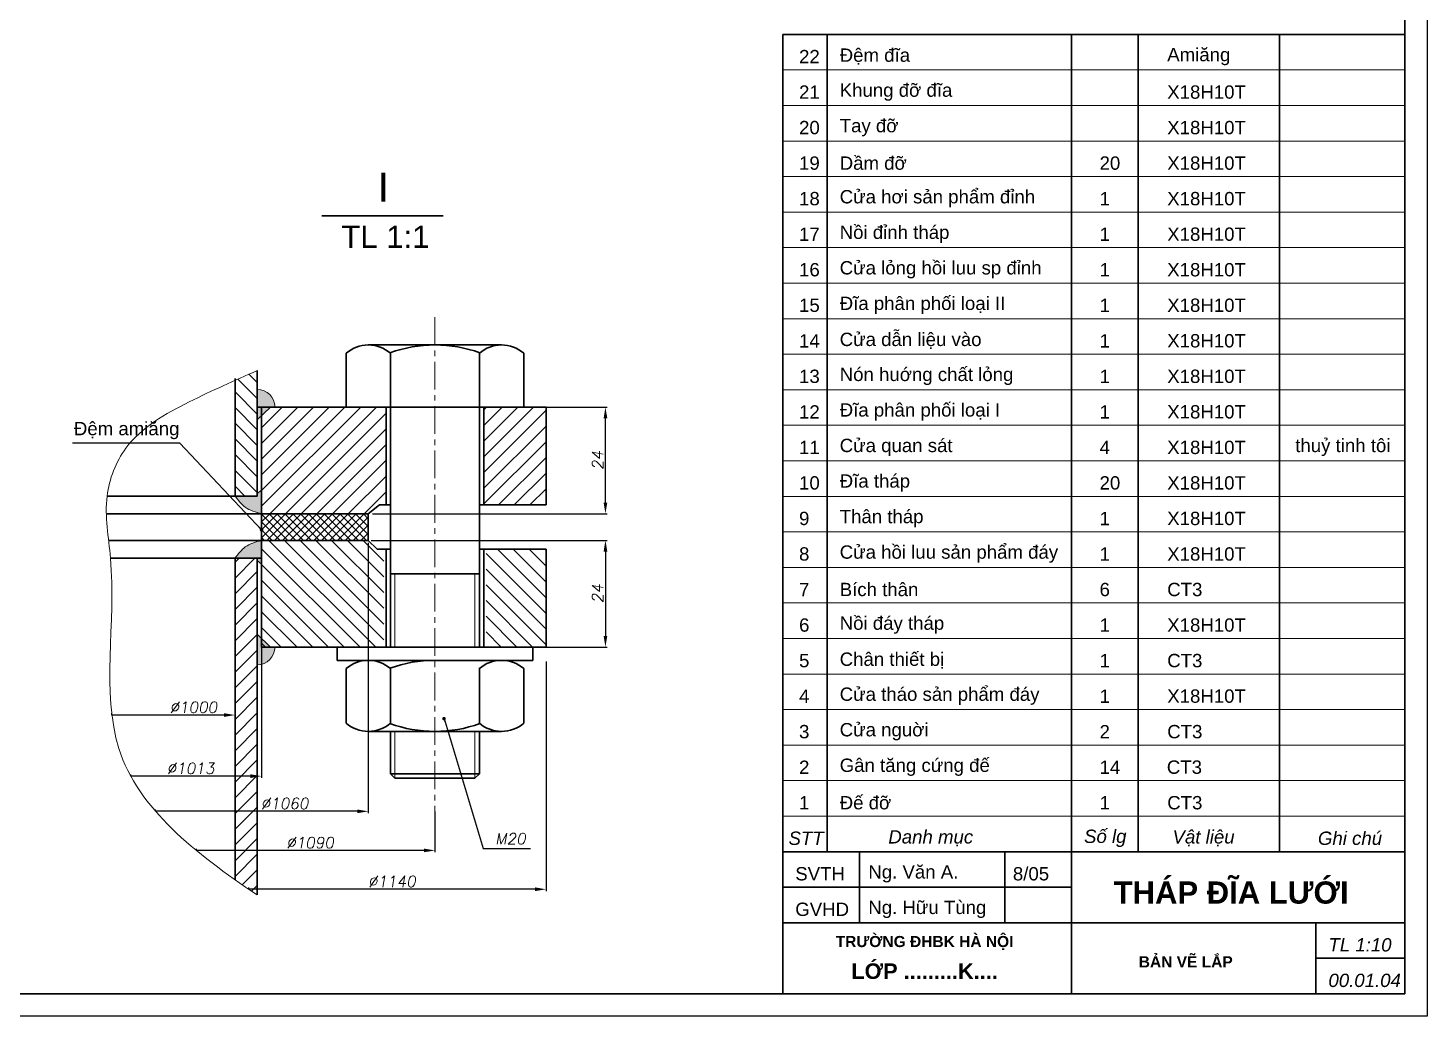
# Model space of a CAD drawing. Header units: inches. Extents: x -9 to 5931, y 0 to 8400.
# Drawn here: x 2782 to 5931, y 0 to 2225 of the extents above; entities that cross this region are included whole.
import ezdxf

# ---------------------------------------------------------------- set-up
doc = ezdxf.new("R2010")
doc.units = ezdxf.units.IN
doc.header["$LTSCALE"] = 50
doc.header["$MEASUREMENT"] = 0
doc.linetypes.add('CENTER', pattern=[2, 1.25, -0.25, 0.25, -0.25])
doc.layers.get('0').update_dxf_attribs({"plot": 0})
for name, color, linetype, lineweight in [('Dam', 2, 'Continuous', 30), ('kthuoc', 3, 'Continuous', 13), ('manh', 4, 'Continuous', 13), ('Tam', 1, 'CENTER', 13)]:
    doc.layers.add(name, color=color, linetype=linetype, lineweight=lineweight)
doc.styles.add('chu2.5', font='txt.shx', dxfattribs={"oblique": 10, "height": 25})
doc.styles.add('chu50', font='VNARIAL.ttf', dxfattribs={"height": 50})
doc.styles.add('chu65', font='VNARIAL.ttf', dxfattribs={"height": 65})
doc.dimstyles.new('kichthuoc2.5', dxfattribs={"dimtxt": 25, "dimasz": 25, "dimexe": 4, "dimexo": 0, "dimgap": 5, "dimtad": 1, "dimtoh": 1, "dimdec": 0, "dimzin": 0, "dimdsep": 46, "dimtxsty": 'chu2.5', "dimcen": 5, "dimclrd": 256, "dimclre": 256, "dimclrt": 256, "dimadec": 0, "dimazin": 0, "dimtfac": 1, "dimtdec": 0, "dimtmove": 0, "dimatfit": 0, "dimfxl": 0, "dimtolj": 1, "dimtzin": 0, "dimarcsym": 0})

# ---------------------------------------------------------------- blocks, each defined once
blk = doc.blocks.new('*D88')
at = {"layer": 'DEFPOINTS', "color": 0}
for p in [(3547.9, 1065.3), (3069.2, 460.9), (3069.2, 460.9)]:
    blk.add_point(p, dxfattribs=at)
at = {"layer": 'kthuoc', "lineweight": -2}
for p, q in [((3547.9, 1065.3), (3547.9, 456.9)), ((3069.2, 460.9), (3069.2, 464.9)), ((3522.9, 460.9), (3069.2, 460.9))]:
    blk.add_line(p, q, dxfattribs=at)
at = {"layer": 'kthuoc'}
blk.add_solid([(3522.9, 465), (3522.9, 456.7), (3547.9, 460.9)], dxfattribs=at)
at = {"layer": 'kthuoc', "insert": (3359.6, 478.4), "char_height": 25, "attachment_point": 5, "style": 'chu2.5'}
blk.add_mtext('\\A1;{\\Ftxt.shx|c1;%%c}1060', dxfattribs=at)
blk = doc.blocks.new('_None')
blk = doc.blocks.new('*D89')
at = {"layer": 'DEFPOINTS', "color": 0}
for p in [(3554.2, 1070.8), (3941.8, 830.8), (4081.6, 830.8)]:
    blk.add_point(p, dxfattribs=at)
at = {"layer": 'kthuoc', "lineweight": -2}
for p, q in [((3554.2, 1070.8), (4085.6, 1070.8)), ((4081.6, 1045.8), (4081.6, 855.8)), ((3941.8, 830.8), (4085.6, 830.8))]:
    blk.add_line(p, q, dxfattribs=at)
at = {"layer": 'kthuoc'}
for points in [[(4077.5, 1045.8), (4085.8, 1045.8), (4081.6, 1070.8)], [(4077.5, 855.8), (4085.8, 855.8), (4081.6, 830.8)]]:
    blk.add_solid(points, dxfattribs=at)
at = {"layer": 'kthuoc', "insert": (4064.1, 950.8), "char_height": 25, "attachment_point": 5, "rotation": 90, "style": 'chu2.5'}
blk.add_mtext('\\A1;24', dxfattribs=at)
blk = doc.blocks.new('*D90')
at = {"layer": 'DEFPOINTS', "color": 0}
for p in [(3947.9, 798), (3278.9, 285.4), (3278.9, 285.4)]:
    blk.add_point(p, dxfattribs=at)
at = {"layer": 'kthuoc', "lineweight": -2}
for p, q in [((3947.9, 798), (3947.9, 281.4)), ((3278.9, 285.4), (3278.9, 289.4)), ((3922.9, 285.4), (3278.9, 285.4))]:
    blk.add_line(p, q, dxfattribs=at)
at = {"layer": 'kthuoc'}
blk.add_solid([(3922.9, 289.6), (3922.9, 281.2), (3947.9, 285.4)], dxfattribs=at)
at = {"layer": 'kthuoc', "insert": (3600.9, 302.9), "char_height": 25, "attachment_point": 5, "style": 'chu2.5'}
blk.add_mtext('\\A1;{\\Ftxt.shx|c1;%%c}1140', dxfattribs=at)
blk = doc.blocks.new('*D91')
at = {"layer": 'DEFPOINTS', "color": 0}
for p in [(3697.9, 460.2), (3160.9, 372.8), (3160.9, 372.8)]:
    blk.add_point(p, dxfattribs=at)
at = {"layer": 'kthuoc', "lineweight": -2}
for p, q in [((3697.9, 460.2), (3697.9, 368.8)), ((3160.9, 372.8), (3160.9, 376.8)), ((3672.9, 372.8), (3160.9, 372.8))]:
    blk.add_line(p, q, dxfattribs=at)
at = {"layer": 'kthuoc'}
blk.add_solid([(3672.9, 377), (3672.9, 368.7), (3697.9, 372.8)], dxfattribs=at)
at = {"layer": 'kthuoc', "insert": (3416.9, 390.3), "char_height": 25, "attachment_point": 5, "style": 'chu2.5'}
blk.add_mtext('\\A1;{\\Ftxt.shx|c1;%%c}1090', dxfattribs=at)
blk = doc.blocks.new('*D92')
at = {"layer": 'DEFPOINTS', "color": 0}
for p in [(3307.6, 840.8), (3013.3, 540.1), (3013.3, 540.1)]:
    blk.add_point(p, dxfattribs=at)
at = {"layer": 'kthuoc', "lineweight": -2}
for p, q in [((3307.6, 840.8), (3307.6, 536.1)), ((3013.3, 540.1), (3013.3, 544.1)), ((3282.6, 540.1), (3013.3, 540.1))]:
    blk.add_line(p, q, dxfattribs=at)
at = {"layer": 'kthuoc'}
blk.add_solid([(3282.6, 544.3), (3282.6, 536), (3307.6, 540.1)], dxfattribs=at)
at = {"layer": 'kthuoc', "insert": (3148, 557.6), "char_height": 25, "attachment_point": 5, "style": 'chu2.5'}
blk.add_mtext('\\A1;%%c1013', dxfattribs=at)
blk = doc.blocks.new('*D93')
at = {"layer": 'DEFPOINTS', "color": 0}
for p in [(3247.9, 828.7), (2970.8, 677.6), (2970.8, 677.6)]:
    blk.add_point(p, dxfattribs=at)
at = {"layer": 'kthuoc', "lineweight": -2}
for p, q in [((3247.9, 828.7), (3247.9, 673.6)), ((2970.8, 677.6), (2970.8, 681.6)), ((3222.9, 677.6), (2970.8, 677.6))]:
    blk.add_line(p, q, dxfattribs=at)
at = {"layer": 'kthuoc'}
blk.add_solid([(3222.9, 681.8), (3222.9, 673.4), (3247.9, 677.6)], dxfattribs=at)
at = {"layer": 'kthuoc', "insert": (3154.2, 695.1), "char_height": 25, "attachment_point": 5, "style": 'chu2.5'}
blk.add_mtext('\\A1;%%c1000', dxfattribs=at)
blk = doc.blocks.new('*D94')
at = {"layer": 'DEFPOINTS', "color": 0}
for p in [(3941.8, 1370.8), (4081.6, 1370.8), (3557.2, 1130.8)]:
    blk.add_point(p, dxfattribs=at)
at = {"layer": 'kthuoc', "lineweight": -2}
for p, q in [((3941.8, 1370.8), (4085.6, 1370.8)), ((4081.6, 1155.8), (4081.6, 1345.8)), ((3557.2, 1130.8), (4085.6, 1130.8))]:
    blk.add_line(p, q, dxfattribs=at)
at = {"layer": 'kthuoc'}
for points in [[(4077.5, 1345.8), (4085.8, 1345.8), (4081.6, 1370.8)], [(4077.5, 1155.8), (4085.8, 1155.8), (4081.6, 1130.8)]]:
    blk.add_solid(points, dxfattribs=at)
at = {"layer": 'kthuoc', "insert": (4064.1, 1250.8), "char_height": 25, "attachment_point": 5, "rotation": 90, "style": 'chu2.5'}
blk.add_mtext('\\A1;24', dxfattribs=at)

msp = doc.modelspace()

# ---------------------------------------------------------------- hatches: boundary and pattern name
at = {"layer": 'kthuoc'}
h = msp.add_hatch(dxfattribs=at)
h.set_pattern_fill('ANSI31', color=256, scale=200, angle=90, style=0)
h.set_pattern_definition([(135, (-4152.297, -4063.872), (-17.67767, -17.67767), [])])
edge = h.paths.add_edge_path()
edge.add_line((3247.9, 1170.8), (3297.9, 1170.8))
edge.add_line((3297.9, 1170.8), (3297.9, 1453.2))
edge.add_spline(control_points=[(3297.9, 1453.2), (3281.3, 1445.8), (3264.6, 1438.5), (3247.9, 1431)], knot_values=[0, 0, 0, 0, 55.137176, 55.137176, 55.137176, 55.137176], degree=3, periodic=0)
edge.add_line((3247.9, 1431), (3247.9, 1170.8))
h = msp.add_hatch(color=256, dxfattribs=at)
h.paths.add_polyline_path([(3307.6, 1370.8), (3307.6, 1351.5), (3327.6, 1370.8)])
h.paths.add_polyline_path([(3307.6, 1370.8), (3297.9, 1370.8), (3297.9, 1342.2), (3307.6, 1351.5)])
h.paths.add_polyline_path([(3337.9, 1370.8, 0.414214), (3297.9, 1410.8), (3297.9, 1370.8)])
h = msp.add_hatch(dxfattribs=at)
h.set_pattern_fill('ANSI31', color=256, scale=200, style=0)
h.set_pattern_definition([(45, (-4152.297, -3837.362), (-17.67767, 17.67767), [])])
h.paths.add_polyline_path([(3547.9, 1130.8), (3572.9, 1150.8), (3587.9, 1150.8), (3587.9, 1370.8), (3327.6, 1370.8), (3307.6, 1351.5), (3307.6, 1130.8)])
h.paths.add_polyline_path([(3807.9, 1150.8), (3947.9, 1150.8), (3947.9, 1370.8), (3807.9, 1370.8)])
h = msp.add_hatch(color=256, dxfattribs=at)
edge = h.paths.add_edge_path()
edge.add_line((3307.6, 1183.9), (3297.9, 1176.1))
edge.add_line((3297.9, 1176.1), (3297.9, 1170.8))
edge.add_line((3297.9, 1170.8), (3247.9, 1170.8))
edge.add_spline(control_points=[(3247.9, 1170.8), (3254.9, 1161.4), (3269.9, 1141.1), (3294.4, 1134.4), (3307.6, 1130.8)], knot_values=[0, 0, 0, 0, 34.094787, 73.730614, 73.730614, 73.730614, 73.730614], degree=3, periodic=0)
edge.add_line((3307.6, 1130.8), (3307.6, 1183.9))
h = msp.add_hatch(dxfattribs=at)
h.set_pattern_fill('ANSI37', color=256, scale=100, angle=90, style=0)
h.set_pattern_definition([(135, (-4152.297, -3837.362), (-8.838835, -8.838835), []), (225, (-4152.297, -3837.362), (8.838835, -8.838835), [])])
h.paths.add_polyline_path([(3547.9, 1070.8), (3547.9, 1130.8), (3307.6, 1130.8), (3307.6, 1070.8)])
h = msp.add_hatch(color=256, dxfattribs=at)
edge = h.paths.add_edge_path()
edge.add_line((3307.6, 1017.7), (3297.9, 1025.5))
edge.add_line((3297.9, 1025.5), (3297.9, 1030.8))
edge.add_line((3297.9, 1030.8), (3247.9, 1030.8))
edge.add_spline(control_points=[(3247.9, 1030.8), (3254.9, 1040.2), (3269.9, 1060.5), (3294.4, 1067.2), (3307.6, 1070.8)], knot_values=[0, 0, 0, 0, 34.094787, 73.730614, 73.730614, 73.730614, 73.730614], degree=3, periodic=0)
edge.add_line((3307.6, 1070.8), (3307.6, 1017.7))
h = msp.add_hatch(dxfattribs=at)
h.set_pattern_fill('ANSI31', color=256, scale=200, angle=90, style=0)
h.set_pattern_definition([(135, (-4152.297, -3827.362), (-17.67767, -17.67767), [])])
h.paths.add_polyline_path([(3307.6, 1070.8), (3307.6, 831.5), (3582.9, 830.8), (3582.9, 1050.8), (3567.9, 1050.8), (3547.9, 1070.8)])
h.paths.add_polyline_path([(3947.9, 1050.8), (3812.9, 1050.8), (3812.9, 830.8), (3947.9, 830.8)])
h = msp.add_hatch(dxfattribs=at)
h.set_pattern_fill('ANSI31', color=256, scale=200, style=0)
h.set_pattern_definition([(45, (-84.357, -118.737), (-17.67767, 17.67767), [])])
edge = h.paths.add_edge_path()
edge.add_line((3297.9, 1030.8), (3247.9, 1030.8))
edge.add_line((3247.9, 1030.8), (3247.9, 306.9))
edge.add_spline(control_points=[(3247.9, 306.9), (3264.3, 295.3), (3281, 283.9), (3297.9, 272.5)], knot_values=[1434.665521, 1434.665521, 1434.665521, 1434.665521, 1490.053728, 1490.053728, 1490.053728, 1490.053728], degree=3, periodic=0)
edge.add_line((3297.9, 272.5), (3297.9, 1030.8))
h.paths.add_polyline_path([(3229.8, 497.1), (3367.3, 497.1), (3367.3, 459.6), (3229.8, 459.6)], flags=9)
h = msp.add_hatch(color=256, dxfattribs=at)
h.paths.add_polyline_path([(3327.6, 830.8), (3307.6, 830.8), (3307.6, 850.1)])
h.paths.add_polyline_path([(3307.6, 830.8), (3297.9, 830.8), (3297.9, 859.4), (3307.6, 850.1)])
h.paths.add_polyline_path([(3297.9, 790.8), (3297.9, 830.8), (3337.9, 830.8, -0.414214)])

# ---------------------------------------------------------------- linework, layer by layer
msp.add_lwpolyline([(-9.2, 0), (-9.2, 8400), (5930.8, 8400), (5930.8, 0), (-9.2, 0)], close=True)
at = {"layer": 'Dam'}
for p, q in [((5880.8, 8350), (5880.8, 50)), ((4480.8, 2210), (4480.8, 50)), ((5880.8, 2210), (4480.8, 2210)), ((4580.8, 2210), (4580.8, 370)), ((5130.8, 2210), (5130.8, 50)), ((5280.8, 2210), (5280.8, 370)), ((5598.9, 2210), (5598.9, 370)), ((3443.6, 1801.4), (3716.3, 1801.4)), ((3497.9, 1370.8), (3497.9, 1492.2)), ((3697.9, 1510.8), (3547.9, 1510.8)), ((3597.9, 1370.8), (3597.9, 1493.7)), ((3697.9, 1510.8), (3847.9, 1510.8)), ((3797.9, 1370.8), (3797.9, 1493.7)), ((3897.9, 1492.2), (3897.9, 1370.8)), ((3297.9, 1453.2), (3297.9, 1170.8)), ((3247.9, 1435), (3247.9, 1170.8)), ((3297.9, 1370.8), (3947.9, 1370.8)), ((3327.6, 1370.8), (3297.9, 1342.2)), ((3307.6, 1370.8), (3307.6, 830.8)), ((3587.9, 1370.8), (3587.9, 1150.8)), ((3597.9, 830.8), (3597.9, 1370.8)), ((3797.9, 830.8), (3797.9, 1370.8)), ((3807.9, 1370.8), (3807.9, 1150.8)), ((3947.9, 1370.8), (3947.9, 1150.8)), ((2959.9, 1170.8), (3297.9, 1170.8)), ((3547.9, 1130.8), (3572.9, 1150.8)), ((3572.9, 1150.8), (3597.9, 1150.8)), ((3797.9, 1150.8), (3947.9, 1150.8)), ((2959.9, 1130.8), (3547.9, 1130.8)), ((3547.9, 1130.8), (3547.9, 1070.8)), ((2963.4, 1070.8), (3547.9, 1070.8)), ((3547.9, 1070.8), (3567.9, 1050.8)), ((3567.9, 1050.8), (3597.9, 1050.8)), ((3587.9, 1050.8), (3587.9, 830.8)), ((3797.9, 1050.8), (3947.9, 1050.8)), ((3807.9, 1050.8), (3807.9, 830.8)), ((3947.9, 1050.8), (3947.9, 830.8)), ((2967.5, 1030.8), (3307.6, 1030.8)), ((3247.9, 1030.8), (3247.9, 306.9)), ((3297.9, 1030.8), (3297.9, 272.5)), ((3797.9, 995.4), (3597.9, 995.4)), ((3327.6, 830.8), (3297.9, 859.4)), ((3947.9, 830.8), (3307.6, 830.8)), ((3697.9, 800.8), (3547.9, 800.8)), ((3697.9, 800.8), (3847.9, 800.8)), ((3497.9, 659.5), (3497.9, 782.2)), ((3597.9, 658), (3597.9, 783.7)), ((3797.9, 658), (3797.9, 783.7)), ((3897.9, 782.2), (3897.9, 659.5)), ((3547.9, 640.8), (3847.9, 640.8)), ((3597.9, 545.4), (3597.9, 640.8)), ((3797.9, 545.4), (3797.9, 640.8)), ((3597.9, 545.4), (3697.9, 545.4)), ((3597.9, 545.4), (3607.9, 535.4)), ((3607.9, 535.4), (3697.9, 535.4)), ((3797.9, 545.4), (3697.9, 545.4)), ((3787.9, 535.4), (3697.9, 535.4)), ((3797.9, 545.4), (3787.9, 535.4)), ((5880.8, 370), (4480.8, 370)), ((4653.4, 370), (4653.4, 210)), ((4980.8, 370), (4980.8, 210)), ((5130.8, 290), (4480.8, 290)), ((5880.8, 210), (4480.8, 210)), ((5680.8, 210), (5680.8, 50)), ((5880.8, 130), (5680.8, 130)), ((240.8, 50), (4480.8, 50)), ((5880.8, 50), (4480.8, 50))]:
    msp.add_line(p, q, dxfattribs=at)
msp.add_lwpolyline([(3947.9, 830.8), (3477.9, 830.8), (3477.9, 800.8), (3917.9, 800.8), (3917.9, 830.8)], dxfattribs=at)
for centre, radius, start, end in [((3547.9, 1434.4), 76.4, 90, 130.8824), ((3547.9, 1434.4), 76.4, 49.1176, 90), ((3697.9, 1210.8), 300, 90, 109.7203), ((3697.9, 1210.8), 300, 70.2797, 90), ((3847.9, 1434.4), 76.4, 90, 130.8824), ((3847.9, 1434.4), 76.4, 49.1176, 90), ((3547.9, 724.4), 76.4, 90, 130.8824), ((3547.9, 724.4), 76.4, 49.1176, 90), ((3697.9, 500.8), 300, 90, 109.7203), ((3847.9, 724.4), 76.4, 90, 130.8824), ((3847.9, 724.4), 76.4, 49.1176, 90), ((3547.9, 717.2), 76.4, 229.1176, 270), ((3547.9, 717.2), 76.4, 270, 310.8824), ((3697.9, 940.8), 300, 250.2797, 270), ((3697.9, 940.8), 300, 270, 289.7203), ((3847.9, 717.2), 76.4, 229.1176, 270), ((3847.9, 717.2), 76.4, 270, 310.8824)]:
    msp.add_arc(centre, radius, start, end, dxfattribs=at)
at = {"layer": 'kthuoc'}
for p, q in [((3297.9, 1176.1), (3307.6, 1183.9)), ((3297.9, 1025.5), (3307.6, 1017.7))]:
    msp.add_line(p, q, dxfattribs=at)
for centre, start, end in [((3297.9, 1370.8), 0, 90), ((3297.9, 830.8), 270, 0)]:
    msp.add_arc(centre, 40, start, end, dxfattribs=at)
msp.add_open_spline([(3297.9, 1453.2), (3247, 1430.7), (3142.8, 1384.7), (3002, 1306.2), (2946.7, 1162.6), (2991.3, 936.9), (2910.2, 559.9), (3157.7, 367.1), (3297.9, 272.5)], degree=3, knots=[0, 0, 0, 0, 168.559787, 344.848017, 460.811429, 601.017766, 1030.151487, 1490.053728, 1490.053728, 1490.053728, 1490.053728], dxfattribs=at)
for points in [[(3247.9, 1170.8), (3270.8, 1145.6), (3307.6, 1130.8)], [(3247.9, 1030.8), (3270.8, 1056.1), (3307.6, 1070.8)]]:
    msp.add_spline(points, degree=3, dxfattribs=at)
at = {"layer": 'manh'}
for p, q in [((5880.8, 2130), (4480.8, 2130)), ((5880.8, 2050), (4480.8, 2050)), ((5880.8, 1970), (4480.8, 1970)), ((5880.8, 1970), (4480.8, 1970)), ((5880.8, 1890), (4480.8, 1890)), ((5880.8, 1810), (4480.8, 1810)), ((5880.8, 1730), (4480.8, 1730)), ((5880.8, 1650), (4480.8, 1650)), ((5880.8, 1570), (4480.8, 1570)), ((5880.8, 1490), (4480.8, 1490)), ((5880.8, 1410), (4480.8, 1410)), ((5880.8, 1330), (4480.8, 1330)), ((5880.8, 1250), (4480.8, 1250)), ((5880.8, 1170), (4480.8, 1170)), ((5880.8, 1090), (4480.8, 1090)), ((5880.8, 1010), (4480.8, 1010)), ((5880.8, 930), (4480.8, 930)), ((5880.8, 850), (4480.8, 850)), ((5880.8, 770), (4480.8, 770)), ((5880.8, 690), (4480.8, 690)), ((5880.8, 610), (4480.8, 610)), ((5880.8, 530), (4480.8, 530)), ((5880.8, 450), (4480.8, 450))]:
    msp.add_line(p, q, dxfattribs=at)
at = {"layer": 'manh', "linetype": 'ByBlock'}
for p, q in [((3607.9, 830.8), (3607.9, 995.4)), ((3787.9, 830.8), (3787.9, 995.4)), ((3607.9, 535.4), (3607.9, 640.8)), ((3787.9, 535.4), (3787.9, 640.8))]:
    msp.add_line(p, q, dxfattribs=at)
at = {"layer": 'Tam', "linetype": 'CENTER'}
msp.add_line((3697.9, 1573.1), (3697.9, 460.2), dxfattribs=at)

# ---------------------------------------------------------------- texts
at = {"layer": 'kthuoc'}
for s, insert, char_height, width, attachment_point, style in [('I', (3581.8, 1866.1), 65, 383.94, 5, 'chu65'), ('TL 1:1', (3487.4, 1779.5), 50, 530.059, 1, 'chu50')]:
    msp.add_mtext(s, dxfattribs=dict(at, insert=insert, char_height=char_height, width=width, attachment_point=attachment_point, style=style))
at = {"layer": 'kthuoc', "insert": (3833.6, 411.7), "char_height": 25, "attachment_point": 1, "style": 'chu2.5'}
msp.add_mtext('\\A1;M20', dxfattribs=at)
at = {"layer": 'manh'}
for s, insert, char_height, width, attachment_point in [('{\\f.VnArial|b0|i0|c0|p34;22}', (4517.4, 2160.1), 30, 187.104, 4), ('{\\f.VnArial|b0|i0|c0|p34;§Öm ®Üa}', (4608.9, 2160.1), 30, 525.069, 4), ('{\\f.VnArial|b0|i0|c0|p34;Ami¨ng}', (5346.1, 2160.1), 30, 187.104, 4), ('{\\f.VnArial|b0|i0|c0|p34;21}', (4517.4, 2080.1), 30, 187.104, 4), ('{\\f.VnArial|b0|i0|c0|p34;Khung ®ì ®Üa}', (4608.9, 2080.1), 30, 525.069, 4), ('{\\f.VnArial|b0|i0|c0|p34;X18H10T}', (5346.1, 2080.1), 30, 187.104, 4), ('{\\f.VnArial|b0|i0|c0|p34;20}', (4517.4, 2000.1), 30, 187.104, 4), ('{\\f.VnArial|b0|i0|c0|p34;Tay ®ì}', (4608.9, 2000.1), 30, 525.069, 4), ('{\\f.VnArial|b0|i0|c0|p34;X18H10T}', (5346.1, 2000.1), 30, 187.104, 4), ('{\\f.VnArial|b0|i0|c0|p34; }', (5193.8, 2000.1), 30, 187.104, 4), ('{\\f.VnArial|b0|i0|c0|p34;19}', (4517.4, 1920.1), 30, 187.104, 4), ('{\\f.VnArial|b0|i0|c0|p34;DÇm ®ì}', (4608.9, 1920.1), 30, 525.069, 4), ('{\\f.VnArial|b0|i0|c0|p34;20}', (5193.8, 1920.1), 30, 187.104, 4), ('{\\f.VnArial|b0|i0|c0|p34;X18H10T}', (5346.1, 1920.1), 30, 187.104, 4), ('{\\f.VnArial|b0|i0|c0|p34; }', (5193.8, 1920.1), 30, 187.104, 4), ('{\\f.VnArial|b0|i0|c0|p34;Cöa h¬i s¶n phÈm ®Ønh}', (4608.9, 1840.1), 30, 525.069, 4), ('{\\f.VnArial|b0|i0|c0|p34;18}', (4517.4, 1840.1), 30, 187.104, 4), ('{\\f.VnArial|b0|i0|c0|p34; }', (5193.8, 1840.1), 30, 187.104, 4), ('{\\f.VnArial|b0|i0|c0|p34;1}', (5193.8, 1840.1), 30, 187.104, 4), ('{\\f.VnArial|b0|i0|c0|p34;X18H10T}', (5346.1, 1840.1), 30, 187.104, 4), ('{\\f.VnArial|b0|i0|c0|p34;17}', (4517.4, 1760.1), 30, 187.104, 4), ('{\\f.VnArial|b0|i0|c0|p34;Nåi ®Ønh th¸p}', (4608.9, 1760.1), 30, 634.857, 4), ('{\\f.VnArial|b0|i0|c0|p34;1}', (5193.8, 1760.1), 30, 187.104, 4), ('{\\f.VnArial|b0|i0|c0|p34;X18H10T}', (5346.1, 1760.1), 30, 187.104, 4), ('{\\f.VnArial|b0|i0|c0|p34;Cöa láng håi luu sp ®Ønh}', (4608.9, 1680.1), 30, 491.789, 4), ('{\\f.VnArial|b0|i0|c0|p34;16}', (4517.4, 1680.1), 30, 187.104, 4), ('{\\f.VnArial|b0|i0|c0|p34;1}', (5193.8, 1680.1), 30, 187.104, 4), ('{\\f.VnArial|b0|i0|c0|p34;X18H10T}', (5346.1, 1680.1), 30, 187.104, 4), ('{\\f.VnArial|b0|i0|c0|p34;15}', (4517.4, 1600.1), 30, 187.104, 4), ('{\\f.VnArial|b0|i0|c0|p34;§Üa ph©n phèi lo¹i II}', (4608.9, 1600.1), 30, 412, 4), ('{\\f.VnArial|b0|i0|c0|p34;1}', (5193.8, 1600.1), 30, 187.104, 4), ('{\\f.VnArial|b0|i0|c0|p34;X18H10T}', (5346.1, 1600.1), 30, 187.104, 4), ('{\\f.VnArial|b0|i0|c0|p34;Cöa dÉn liÖu vµo}', (4608.9, 1520.1), 30, 342.593, 4), ('{\\f.VnArial|b0|i0|c0|p34;14}', (4517.4, 1520.1), 30, 187.104, 4), ('{\\f.VnArial|b0|i0|c0|p34;1}', (5193.8, 1520.1), 30, 187.104, 4), ('{\\f.VnArial|b0|i0|c0|p34;X18H10T}', (5346.1, 1520.1), 30, 187.104, 4), ('{\\f.VnArial|b0|i0|c0|p34;13}', (4517.4, 1440.1), 30, 187.104, 4), ('{\\f.VnArial|b0|i0|c0|p34;Nãn huíng chÊt láng}', (4608.9, 1440.1), 30, 462, 4), ('{\\f.VnArial|b0|i0|c0|p34;1}', (5193.8, 1440.1), 30, 187.104, 4), ('{\\f.VnArial|b0|i0|c0|p34;X18H10T}', (5346.1, 1440.1), 30, 187.104, 4), ('{\\f.VnArial|b0|i0|c0|p34;12}', (4517.4, 1360.1), 30, 187.104, 4), ('{\\f.VnArial|b0|i0|c0|p34;§Üa ph©n phèi lo¹i I}', (4608.9, 1360.1), 30, 462, 4), ('{\\f.VnArial|b0|i0|c0|p34;1}', (5193.8, 1360.1), 30, 187.104, 4), ('{\\f.VnArial|b0|i0|c0|p34;X18H10T}', (5346.1, 1360.1), 30, 187.104, 4), ('{\\f.VnArial|b0|i0|c0|p34;§Öm ami¨ng}', (2885.2, 1318.1), 30, 377.592, 4), ('{\\f.VnArial|b0|i0|c0|p34;11}', (4517.4, 1280.1), 30, 187.104, 4), ('{\\f.VnArial|b0|i0|c0|p34;Cöa quan s¸t}', (4608.9, 1280.1), 30, 361.481, 4), ('{\\f.VnArial|b0|i0|c0|p34;4}', (5193.8, 1280.1), 30, 187.104, 4), ('{\\f.VnArial|b0|i0|c0|p34;X18H10T}', (5346.1, 1280.1), 30, 187.104, 4), ('{\\f.VnArial|b0|i0|c0|p34;thuû tinh t«i}', (5634.2, 1280.1), 30, 337, 4), ('{\\f.VnArial|b0|i0|c0|p34;10}', (4517.4, 1200.1), 30, 187.104, 4), ('\\pt59.9444;{\\f.VnArial|b0|i0|c0|p34;§Üa th¸p}', (4608.9, 1200.1), 30, 187.104, 4), ('{\\f.VnArial|b0|i0|c0|p34;20}', (5193.8, 1200.1), 30, 187.104, 4), ('{\\f.VnArial|b0|i0|c0|p34;X18H10T}', (5346.1, 1200.1), 30, 187.104, 4), ('{\\f.VnArial|b0|i0|c0|p34;9}', (4517.4, 1120.1), 30, 187.104, 4), ('{\\f.VnArial|b0|i0|c0|p34;Th©n th¸p}', (4608.9, 1120.1), 30, 306.938, 4), ('{\\f.VnArial|b0|i0|c0|p34;1}', (5193.8, 1120.1), 30, 187.104, 4), ('{\\f.VnArial|b0|i0|c0|p34;X18H10T}', (5346.1, 1120.1), 30, 187.104, 4), ('{\\f.VnArial|b0|i0|c0|p34;8}', (4517.4, 1040.1), 30, 187.104, 4), ('{\\f.VnArial|b0|i0|c0|p34;Cöa håi luu s¶n phÈm ®¸y}', (4608.9, 1040.1), 30, 512.571, 4), ('{\\f.VnArial|b0|i0|c0|p34;1}', (5193.8, 1040.1), 30, 187.104, 4), ('{\\f.VnArial|b0|i0|c0|p34;X18H10T}', (5346.1, 1040.1), 30, 187.104, 4), ('{\\f.VnArial|b0|i0|c0|p34;BÝch th©n}', (4608.9, 960.1), 30, 187.104, 4), ('{\\f.VnArial|b0|i0|c0|p34;7}', (4517.4, 960.1), 30, 187.104, 4), ('{\\f.VnArial|b0|i0|c0|p34; }', (5193.8, 960.1), 30, 187.104, 4), ('{\\f.VnArial|b0|i0|c0|p34;6}', (5193.8, 960.1), 30, 187.104, 4), ('{\\f.VnArial|b0|i0|c0|p34;CT3}', (5346.1, 960.1), 30, 187.104, 4), ('{\\f.VnArial|b0|i0|c0|p34;6}', (4517.4, 880.1), 30, 187.104, 4), ('{\\f.VnArial|b0|i0|c0|p34;Nåi ®¸y th¸p}', (4608.9, 880.1), 30, 361.481, 4), ('{\\f.VnArial|b0|i0|c0|p34;1}', (5193.8, 880.1), 30, 187.104, 4), ('{\\f.VnArial|b0|i0|c0|p34;X18H10T}', (5346.1, 880.1), 30, 187.104, 4), ('{\\f.VnArial|b0|i0|c0|p34;Ch©n thiÕt bÞ}', (4608.9, 800.1), 30, 525.069, 4), ('{\\f.VnArial|b0|i0|c0|p34;5}', (4517.4, 800.1), 30, 187.104, 4), ('{\\f.VnArial|b0|i0|c0|p34;1}', (5193.8, 800.1), 30, 187.104, 4), ('{\\f.VnArial|b0|i0|c0|p34;CT3}', (5346.1, 800.1), 30, 187.104, 4), ('{\\f.VnArial|b0|i0|c0|p34;4}', (4517.4, 720.1), 30, 187.104, 4), ('\\pt360;{\\f.VnArial|b0|i0|c0|p34;Cöa th¸o s¶n phÈm ®¸y}', (4608.9, 720.1), 30, 461.6, 4), ('{\\f.VnArial|b0|i0|c0|p34;1}', (5193.8, 720.1), 30, 187.104, 4), ('{\\f.VnArial|b0|i0|c0|p34;X18H10T}', (5346.1, 720.1), 30, 187.104, 4), ('{\\f.VnArial|b0|i0|c0|p34;Cöa nguêi}', (4608.9, 640.1), 30, 499.5, 4), ('{\\f.VnArial|b0|i0|c0|p34;3}', (4517.4, 640.1), 30, 187.104, 4), ('{\\f.VnArial|b0|i0|c0|p34;2}', (5193.8, 640.1), 30, 187.104, 4), ('{\\f.VnArial|b0|i0|c0|p34;CT3}', (5346.1, 640.1), 30, 187.104, 4), ('{\\f.VnArial|b0|i0|c0|p34;2}', (4517.4, 560.1), 30, 187.104, 4), ('{\\f.VnArial|b0|i0|c0|p34;G©n t¨ng cøng ®Õ}', (4608.9, 560.1), 30, 525.069, 4), ('{\\f.VnArial|b0|i0|c0|p34;14}', (5193.8, 560.1), 30, 187.104, 4), ('{\\f.VnArial|b0|i0|c0|p34;CT3}', (5345.2, 560.1), 30, 187.104, 4), ('{\\f.VnArial|b0|i0|c0|p34;1}', (4517.4, 480.1), 30, 187.104, 4), ('{\\f.VnArial|b0|i0|c0|p34;§Õ ®ì}', (4608.9, 480.1), 30, 468, 4), ('{\\f.VnArial|b0|i0|c0|p34;1}', (5193.8, 480.1), 30, 187.104, 4), ('{\\f.VnArial|b0|i0|c0|p34;CT3}', (5346.1, 480.1), 30, 187.104, 4), ('{\\f.VnArial|b0|i1|c0|p34;STT}', (4493.7, 400.1), 30, 187.104, 4), ('{\\f.VnArial|b0|i1|c0|p34;Danh môc}', (4718.3, 400.1), 30, 295.086, 4), ('{\\f.VnArial|b0|i1|c0|p34;Danh môc}', (4718.3, 400.1), 30, 295.086, 4), ('{\\f.VnArial|b0|i1|c0|p34;Sè lg}', (5158.9, 400.1), 30, 187.104, 4), ('{\\f.VnArial|b0|i1|c0|p34;Sè lg}', (5158.9, 400.1), 30, 187.104, 4), ('{\\f.VnArial|b0|i1|c0|p34;VËt liÖu}', (5358, 400.1), 30, 187.104, 4), ('{\\f.VnArial|b0|i1|c0|p34;VËt liÖu}', (5358, 400.1), 30, 187.104, 4), ('{\\f.VnArial|b0|i1|c0|p34;Ghi chó}', (5685.3, 400.1), 30, 187.104, 4), ('{\\f.VnArial|b0|i0|c0|p34;SVTH}', (4508.9, 320.1), 30, 187.104, 4), ('{\\f.VnArial|b0|i0|c0|p34;Ng. V¨n A.}', (4673.3, 320.1), 30, 272.762, 4), ('{\\f.VnArial|b0|i0|c0|p34;8/05}', (4998.7, 320.1), 30, 272.762, 4), ('{\\f.VnArialH|b1|i0|c0|p34;Th¸p ®Üa l¦íi}', (5489.9, 277.7), 50, 599.767, 5), ('{\\f.VnArial|b0|i0|c0|p34;GVHD}', (4508.9, 240.1), 30, 187.104, 4), ('{\\f.VnArial|b0|i0|c0|p34;Ng. H÷u Tïng}', (4673.3, 240.1), 30, 362.762, 4), ('{\\f.VnArialH|b1|i0|c0|p34;tr¦êng §Hbk hµ néi}', (4799.9, 164.5), 25, 599.767, 5), ('{\\f.VnArial|b0|i1|c0|p34;TL 1:10}', (5708.9, 160.1), 30, 187.104, 4), ('{\\f.VnArialH|b1|i0|c0|p34;Líp .........K....}', (4799.9, 100.8), 35, 599.767, 5), ('{\\f.VnArialH|b1|i0|c0|p34;B¶n vÏ l¾p}', (5387.8, 122), 25, 599.767, 5), ('{\\f.VnArial|b0|i1|c0|p34;00.01.04}', (5708.9, 80.1), 30, 187.104, 4)]:
    msp.add_mtext(s, dxfattribs=dict(at, insert=insert, char_height=char_height, width=width, attachment_point=attachment_point))

# ---------------------------------------------------------------- dimensions: what is measured, and where the dimension line sits
at = {"layer": 'kthuoc'}
for base, p1, p2, angle, picture, middle in [((4081.6, 1370.8), (3557.2, 1130.8), (3941.8, 1370.8), 270, '*D94', (4064.1, 1250.8)), ((4081.6, 830.8), (3554.2, 1070.8), (3941.8, 830.8), 90, '*D89', (4064.1, 950.8))]:
    dim = msp.add_linear_dim(base=base, p1=p1, p2=p2, angle=angle, text='24', dimstyle='kichthuoc2.5', dxfattribs=at)
    dim.commit()
    dim.dimension.update_dxf_attribs({"geometry": picture, "text_midpoint": middle})
for base, p1, p2, text, picture, middle in [((3069.2, 460.9), (3547.9, 1065.3), (3069.2, 460.9), '{\\Ftxt.shx|c1;%%c}1060', '*D88', (3359.6, 460.9)), ((2970.8, 677.6), (3247.9, 828.7), (2970.8, 677.6), '%%c1000', '*D93', (3154.2, 677.6))]:
    dim = msp.add_linear_dim(base=base, p1=p1, p2=p2, text=text, dimstyle='kichthuoc2.5', override={"dimblk2": 'None', "dimsah": 1}, dxfattribs=at)
    dim.commit()
    dim.dimension.update_dxf_attribs({"geometry": picture, "text_midpoint": middle, "dimtype": 160})
for base, p1, p2, text, picture, middle in [((3013.3, 540.1), (3307.6, 840.8), (3013.3, 540.1), '%%c1013', '*D92', (3148, 557.6)), ((3278.9, 285.4), (3947.9, 798), (3278.9, 285.4), '{\\Ftxt.shx|c1;%%c}1140', '*D90', (3600.9, 302.9)), ((3160.9, 372.8), (3697.9, 460.2), (3160.9, 372.8), '{\\Ftxt.shx|c1;%%c}1090', '*D91', (3416.9, 390.3))]:
    dim = msp.add_linear_dim(base=base, p1=p1, p2=p2, text=text, dimstyle='kichthuoc2.5', override={"dimblk2": 'None', "dimsah": 1}, dxfattribs=at)
    dim.commit()
    dim.dimension.update_dxf_attribs({"geometry": picture, "text_midpoint": middle})

# ---------------------------------------------------------------- leaders
for points in [[(3307.6, 1094.8), (3123.3, 1289.9), (2882.3, 1289.9)], [(3718.3, 669.5), (3806.4, 377.4), (3913.2, 377.4)]]:
    msp.add_leader(points, dimstyle='kichthuoc2.5', override={"dimasz": 8, "dimtad": 0, "dimldrblk": 'Dot'}, dxfattribs=at)

doc.saveas('drawing.dxf')
